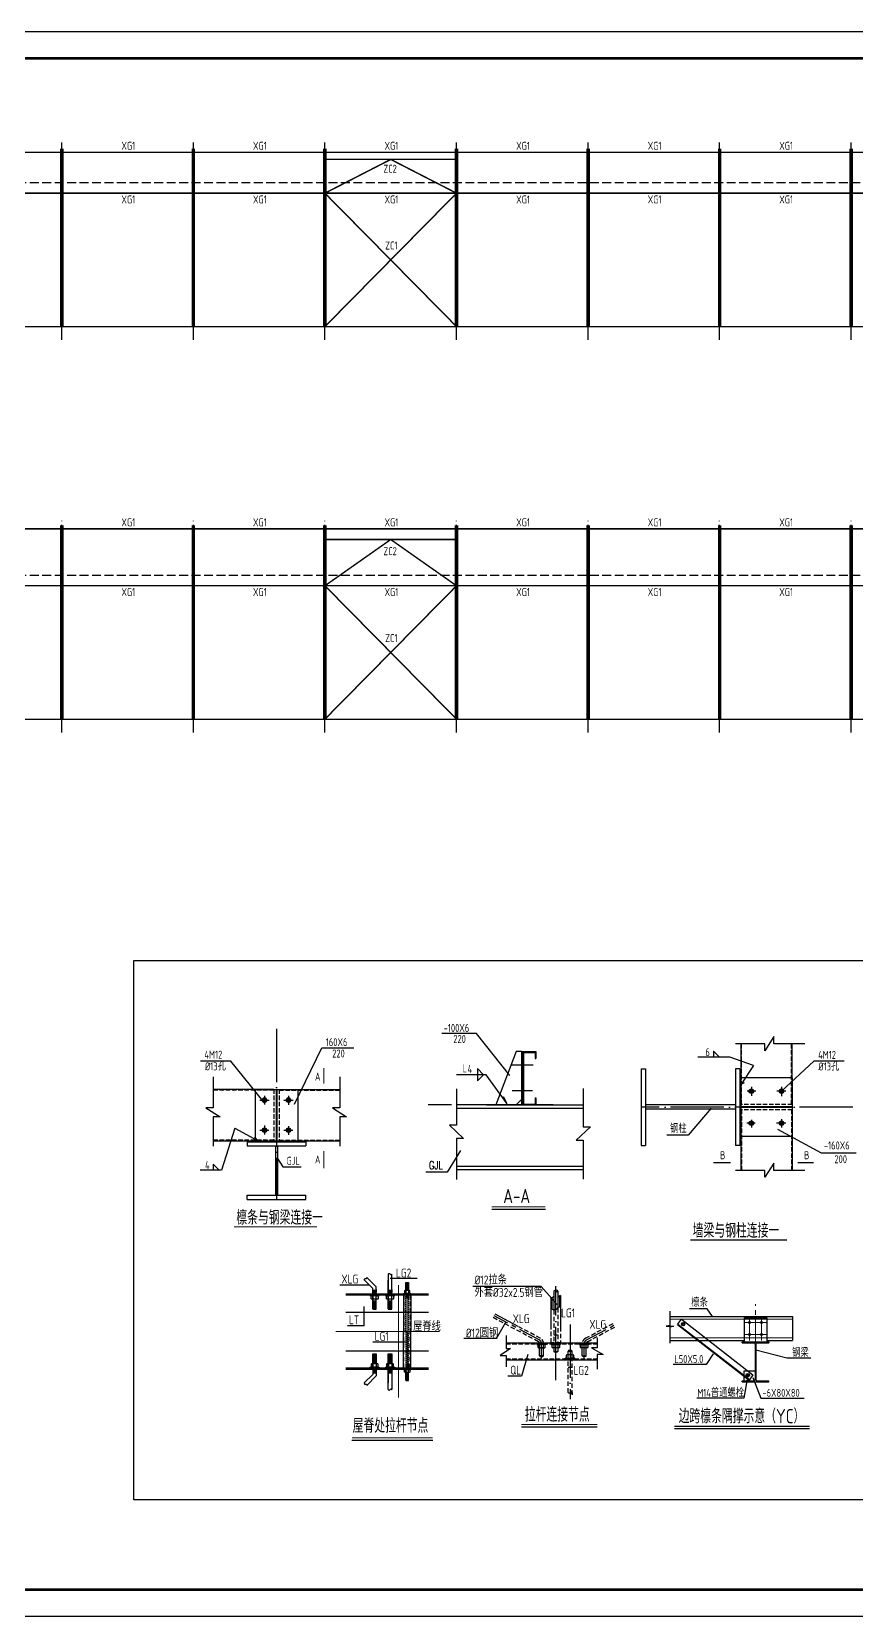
# Model space of a CAD drawing. Extents: x 8844666 to 9156203, y 1662182 to 2655606.
# Drawn here: x 9031596 to 9077975, y 1793607 to 1882707 of the extents above; entities that cross this region are included whole.
import ezdxf

# ---------------------------------------------------------------- set-up
doc = ezdxf.new("R2010")
doc.units = 0
doc.header["$LTSCALE"] = 1000
doc.header["$MEASUREMENT"] = 0
for name, pattern in [('CENTER', [2, 1.25, -0.25, 0.25, -0.25]), ('CENTERX2', [101.6, 63.5, -12.7, 12.7, -12.7]), ('DASH', [0.35, 0.25, -0.1]), ('DASHED2', [0.375, 0.25, -0.125]), ('DOTE', [2.42, 2, -0.2, 0.02, -0.2]), ('HIDDEN', [0.375, 0.25, -0.125])]:
    doc.linetypes.add(name, pattern=pattern)
doc.layers.get('0').update_dxf_attribs({"linetype": 'CONTINUOUS'})
doc.layers.get('Defpoints').update_dxf_attribs({"linetype": 'CONTINUOUS'})
for name, color, linetype in [('DASH', 3, 'DASH'), ('DCL', 6, 'CONTINUOUS'), ('DIM1', 3, 'CONTINUOUS'), ('DOTE', 8, 'DOTE'), ('PUB_DIM', 3, 'CONTINUOUS'), ('PUB_TEXT', 7, 'CONTINUOUS'), ('PUB_TITLE', 4, 'CONTINUOUS'), ('ZC', 6, 'CONTINUOUS'), ('一般文字', 6, 'CONTINUOUS'), ('尺寸', 3, 'CONTINUOUS'), ('柱', 2, 'CONTINUOUS'), ('系杆', 7, 'CONTINUOUS')]:
    doc.layers.add(name, color=color, linetype=linetype)
doc.layers.add('轴线', color=1, linetype='CENTERX2', lineweight=13)
doc.styles.add('_HZDX', font='atssdeng.shx', dxfattribs={"width": 0.8, "bigfont": 'atssdchn.shx'})
doc.styles.add('_HZTXT', font='atssdeng.shx', dxfattribs={"width": 0.8, "bigfont": 'atssdchn.shx'})
doc.styles.add('TSSD_DIMENSION', font='atssdeng.shx', dxfattribs={"width": 0.7, "bigfont": 'atssdchn.shx'})
doc.styles.add('TSSD_REIN', font='atssdeng.shx', dxfattribs={"width": 0.7, "bigfont": 'atssdchn.shx'})
doc.styles.add('wutxt', font='txt.shx', dxfattribs={"width": 0.8, "bigfont": 'hztxt.shx'})

msp = doc.modelspace()

# ---------------------------------------------------------------- linework, layer by layer
for p, q in [((9058493, 1824006.3), (9056617.3, 1826376)), ((9072824.2, 1825793.6), (9071183.4, 1825793.6)), ((9071472.2, 1825793.6), (9071472.2, 1822388)), ((9073333, 1826204), (9072824.2, 1825409.6)), ((9072824.2, 1825409.6), (9072824.2, 1825793.6)), ((9073333, 1825793.6), (9073333, 1826204)), ((9075077.5, 1825793.6), (9073333, 1825793.6)), ((9074367.9, 1822388), (9074367.9, 1825793.6)), ((9058843.7, 1825361.9), (9057703.7, 1822361.9)), ((9059143.7, 1825361.9), (9058843.7, 1825361.9)), ((9059143.7, 1825361.9), (9059143.7, 1822361.9)), ((9059143.7, 1825361.9), (9059203.7, 1825361.9)), ((9059203.7, 1825361.9), (9059203.7, 1822361.9)), ((9059203.7, 1825361.9), (9059953.7, 1825361.9)), ((9059248.7, 1825316.9), (9059248.7, 1822406.9)), ((9059248.7, 1825316.9), (9059908.7, 1825316.9)), ((9059908.7, 1825316.9), (9059908.7, 1824971.9)), ((9059908.7, 1824971.9), (9059953.7, 1824971.9)), ((9059953.7, 1825361.9), (9059953.7, 1824971.9)), ((9041807.1, 1823943.6), (9041807.1, 1822199.1)), ((9048918.3, 1823943.6), (9048918.3, 1822199.1)), ((9065877.5, 1824388), (9065877.5, 1820088)), ((9065877.5, 1824388), (9066117.5, 1824388)), ((9066117.5, 1824388), (9066117.5, 1820088)), ((9071187.9, 1824388), (9071187.9, 1820088)), ((9071427.9, 1824388), (9071187.9, 1824388)), ((9071427.9, 1824388), (9071427.9, 1820088)), ((9074367.9, 1823888), (9071427.9, 1823888)), ((9071472.2, 1824388), (9071472.2, 1820088)), ((9074367.9, 1823888), (9074367.9, 1820588)), ((9045212.7, 1823234), (9041807.1, 1823234)), ((9044165.7, 1823234), (9046562.7, 1823234)), ((9044165.7, 1823234), (9044165.7, 1820338.3)), ((9045340.2, 1823234), (9045340.2, 1820338.3)), ((9045385.2, 1823234), (9045385.2, 1820338.3)), ((9045512.7, 1823234), (9048918.3, 1823234)), ((9046562.7, 1823234), (9046562.7, 1820338.3)), ((9055498.1, 1823266.9), (9055498.1, 1821228.4)), ((9062609.3, 1823290.1), (9062609.3, 1821129.7)), ((9071502.8, 1823531.4), (9071683.6, 1823627.2)), ((9072331, 1823138), (9071829.4, 1823138)), ((9072072.2, 1823381.6), (9072072.2, 1822879.7)), ((9074013.3, 1823138), (9073511.8, 1823138)), ((9073767.9, 1823381.6), (9073767.9, 1822861.7)), ((9041396.7, 1822199.1), (9042191.1, 1821690.3)), ((9041807.1, 1822199.1), (9041396.7, 1822199.1)), ((9044427.8, 1822634), (9044947.6, 1822634)), ((9044687.7, 1822879.4), (9044687.7, 1822377.9)), ((9045777.8, 1822634), (9046297.6, 1822634)), ((9046037.7, 1822879.4), (9046037.7, 1822359.9)), ((9048918.3, 1822199.1), (9048507.9, 1822199.1)), ((9048507.9, 1822199.1), (9049302.3, 1821690.3)), ((9060928.7, 1822361.9), (9055498.1, 1822361.9)), ((9055498.1, 1822181.9), (9062609.3, 1822181.9)), ((9057178.7, 1822361.9), (9062609.3, 1822361.9)), ((9058339.5, 1822421.9), (9058129.7, 1822815.2)), ((9059143.7, 1822661.9), (9058843.7, 1822361.9)), ((9059953.7, 1822361.9), (9059203.7, 1822361.9)), ((9059248.7, 1822406.9), (9059908.7, 1822406.9)), ((9059908.7, 1822751.9), (9059953.7, 1822751.9)), ((9059908.7, 1822751.9), (9059908.7, 1822406.9)), ((9059908.7, 1822751.9), (9059908.7, 1822406.9)), ((9059953.7, 1822751.9), (9059953.7, 1822361.9)), ((9071187.9, 1822358), (9066117.5, 1822358)), ((9071187.9, 1822118), (9066117.5, 1822118)), ((9074367.9, 1822260.5), (9071472.2, 1822260.5)), ((9074367.9, 1822215.5), (9071472.2, 1822215.5)), ((9042191.1, 1821690.3), (9041807.1, 1821690.3)), ((9041807.1, 1821690.3), (9041807.1, 1820049.5)), ((9049302.3, 1821690.3), (9048918.3, 1821690.3)), ((9048918.3, 1821690.3), (9048918.3, 1820049.5)), ((9055498.1, 1821228.4), (9055087.7, 1821228.4)), ((9055087.7, 1821228.4), (9055882.1, 1820466.7)), ((9071472.2, 1822088), (9071472.2, 1818682.4)), ((9072295.1, 1821338), (9071811.5, 1821338)), ((9072072.2, 1821530.7), (9072072.2, 1821100.6)), ((9074013.3, 1821338), (9073493.8, 1821338)), ((9073767.9, 1821566.6), (9073767.9, 1821082.7)), ((9074367.9, 1822088), (9074367.9, 1818682.4)), ((9041807.1, 1820338.3), (9045212.7, 1820338.3)), ((9043028.8, 1821061.6), (9044294.2, 1820368.9)), ((9044294.2, 1820368.9), (9044155.8, 1820570.8)), ((9044165.7, 1820338.3), (9046562.7, 1820338.3)), ((9044427.8, 1820938.3), (9044929.7, 1820938.3)), ((9044687.7, 1821197.1), (9044687.7, 1820695.5)), ((9045512.7, 1820338.3), (9048918.3, 1820338.3)), ((9045777.8, 1820938.3), (9046279.7, 1820938.3)), ((9046037.7, 1821161.2), (9046037.7, 1820677.6)), ((9055498.1, 1820466.7), (9055498.1, 1818159.9)), ((9055882.1, 1820466.7), (9055498.1, 1820466.7)), ((9063019.7, 1821129.7), (9062225.3, 1820376.8)), ((9062225.3, 1820376.8), (9062609.3, 1820376.8)), ((9062609.3, 1821129.7), (9063019.7, 1821129.7)), ((9062609.3, 1820376.8), (9062609.3, 1818183.1)), ((9068519.5, 1820659.8), (9067325.5, 1820659.8)), ((9074367.9, 1820588), (9071427.9, 1820588)), ((9043712.7, 1820294), (9047012.7, 1820294)), ((9043712.7, 1820294), (9043712.7, 1820054)), ((9043712.7, 1820054), (9047012.7, 1820054)), ((9045302.7, 1820054), (9045302.7, 1817283.6)), ((9045422.7, 1820054), (9045422.7, 1817283.6)), ((9047012.7, 1820294), (9047012.7, 1820054)), ((9055710.8, 1819802.3), (9054966.7, 1818572.2)), ((9065877.5, 1820088), (9066117.5, 1820088)), ((9071427.9, 1820088), (9071187.9, 1820088)), ((9045413.8, 1819339.4), (9045713.9, 1818880.9)), ((9054966.7, 1818572.2), (9053772.8, 1818572.2)), ((9055498.1, 1818912.8), (9062609.3, 1818912.8)), ((9055498.1, 1818732.8), (9062609.3, 1818732.8)), ((9072824.2, 1818682.4), (9071183.4, 1818682.4)), ((9073333, 1819092.8), (9072824.2, 1818298.4)), ((9072824.2, 1818298.4), (9072824.2, 1818682.4)), ((9073333, 1818682.4), (9073333, 1819092.8)), ((9075077.5, 1818682.4), (9073333, 1818682.4)), ((9043712.7, 1817283.6), (9047012.7, 1817283.6)), ((9043712.7, 1817043.6), (9043712.7, 1817283.6)), ((9043712.7, 1817043.6), (9047012.7, 1817043.6)), ((9047012.7, 1817043.6), (9047012.7, 1817283.6)), ((9050778.9, 1812040.2), (9050301.4, 1812517.7)), ((9050979.8, 1812123.5), (9050443.5, 1812659.8)), ((9051648.8, 1812846.2), (9051648.8, 1811806.6)), ((9051648.8, 1811742.3), (9051648.8, 1812505.7)), ((9051849.8, 1811742.3), (9051849.8, 1812846.2)), ((9052633.2, 1812374), (9052794, 1812374)), ((9052633.2, 1811763.2), (9052633.2, 1812374)), ((9052633.2, 1812354.7), (9052633.2, 1811763.2)), ((9052794, 1812374), (9052794, 1811763.2)), ((9049263, 1811742.3), (9053906.3, 1811742.3)), ((9049263, 1811678), (9053906.3, 1811678)), ((9050620.8, 1811637.8), (9050620.8, 1811678)), ((9050620.8, 1811637.8), (9051146, 1811637.8)), ((9050722.7, 1811637.8), (9051044.1, 1811637.8)), ((9051028.1, 1811637.5), (9050738.8, 1811637.5)), ((9051028.1, 1811438.3), (9050738.8, 1811438.3)), ((9050778.9, 1811742.3), (9050778.9, 1812040.2)), ((9050778.9, 1810898.5), (9050778.9, 1811637.8)), ((9050778.9, 1811637.8), (9050778.9, 1810874.4)), ((9050787, 1811453.9), (9050787, 1811622.2)), ((9050979.8, 1811742.3), (9050979.8, 1812123.5)), ((9050979.8, 1811990.5), (9050979.8, 1811822.1)), ((9050979.8, 1810874.4), (9050979.8, 1811637.8)), ((9050979.8, 1811453.9), (9050979.8, 1811622.2)), ((9051146, 1811637.8), (9051146, 1811678)), ((9051490.7, 1811637.8), (9051490.7, 1811678)), ((9051490.7, 1811637.8), (9052016, 1811637.8)), ((9051592.6, 1811637.8), (9051914.1, 1811637.8)), ((9051898, 1811637.5), (9051608.7, 1811637.5)), ((9051898, 1811438.3), (9051608.7, 1811438.3)), ((9051648.8, 1810898.5), (9051648.8, 1811637.8)), ((9051648.8, 1811637.8), (9051648.8, 1810874.4)), ((9051656.9, 1811453.9), (9051656.9, 1811622.2)), ((9051849.8, 1811990.5), (9051849.8, 1811822.1)), ((9051849.8, 1810874.4), (9051849.8, 1811637.8)), ((9051849.8, 1811453.9), (9051849.8, 1811622.2)), ((9052016, 1811637.8), (9052016, 1811678)), ((9052506.8, 1811763.2), (9052926.9, 1811763.2)), ((9052506.8, 1811763.2), (9052506.8, 1811731.1)), ((9052509.3, 1811678), (9052509.3, 1809623.4)), ((9052588.3, 1811763.2), (9052845.4, 1811763.2)), ((9052832.6, 1811922.9), (9052601.1, 1811922.9)), ((9052832.6, 1811763.5), (9052601.1, 1811763.5)), ((9052639.7, 1811910.4), (9052639.7, 1811775.7)), ((9052794, 1811910.4), (9052794, 1811775.7)), ((9052794, 1811481.1), (9052794, 1811615.8)), ((9052917.8, 1811678), (9052917.8, 1809623.4)), ((9052926.9, 1811763.2), (9052926.9, 1811731.1)), ((9053814.8, 1811742.3), (9053906.3, 1811742.3)), ((9049263, 1810713.7), (9053906.3, 1810713.7)), ((9050778.9, 1810874.4), (9050979.8, 1810874.4)), ((9051648.8, 1810874.4), (9051849.8, 1810874.4)), ((9067494.4, 1810756.1), (9067494.4, 1809966.6)), ((9052509.3, 1807568.8), (9052509.3, 1809623.4)), ((9052917.8, 1807568.8), (9052917.8, 1809623.4)), ((9067494.4, 1809966.6), (9067276.4, 1809925.8)), ((9067276.4, 1809925.8), (9067685.2, 1809925.8)), ((9067494.4, 1810460.4), (9074384.3, 1810460.4)), ((9067685.2, 1809925.8), (9067494.4, 1809871.4)), ((9067494.4, 1809871.4), (9067494.4, 1808959.4)), ((9067927.4, 1810015.2), (9068146.7, 1810319.5)), ((9067927.4, 1810015.2), (9071941, 1806889)), ((9067945, 1810039.6), (9071958.6, 1806913.4)), ((9068146.7, 1810319.5), (9072160.2, 1807193.3)), ((9071665.7, 1810385.4), (9072940.7, 1810385.4)), ((9071665.7, 1810385.4), (9071665.7, 1809035.4)), ((9072940.7, 1810385.4), (9072940.7, 1809035.4)), ((9067494.4, 1809110.4), (9071665.7, 1809110.4)), ((9071553.2, 1809035.4), (9073053.3, 1809035.4)), ((9071553.2, 1808975.4), (9071553.2, 1809035.4)), ((9071553.2, 1808975.4), (9072220.7, 1808975.4)), ((9072280.7, 1808915.4), (9072280.7, 1806905.3)), ((9072325.7, 1808915.4), (9072325.7, 1806905.3)), ((9072385.7, 1808975.4), (9073053.3, 1808975.4)), ((9072940.7, 1809110.4), (9074384.3, 1809110.4)), ((9073053.3, 1809035.4), (9073053.3, 1808975.4)), ((9049263, 1808533.1), (9053906.3, 1808533.1)), ((9050778.9, 1807608.9), (9050778.9, 1808372.3)), ((9050778.9, 1808372.3), (9050979.8, 1808372.3)), ((9050778.9, 1808348.2), (9050778.9, 1807608.9)), ((9050979.8, 1808372.3), (9050979.8, 1807608.9)), ((9051648.8, 1807608.9), (9051648.8, 1808372.3)), ((9051648.8, 1808372.3), (9051849.8, 1808372.3)), ((9051648.8, 1808348.2), (9051648.8, 1807608.9)), ((9051849.8, 1808372.3), (9051849.8, 1807608.9)), ((9049263, 1807568.8), (9053906.3, 1807568.8)), ((9049263, 1807504.5), (9053906.3, 1807504.5)), ((9050778.9, 1807206.5), (9050301.4, 1806729)), ((9050979.8, 1807123.2), (9050443.5, 1806586.9)), ((9050620.8, 1807608.9), (9051146, 1807608.9)), ((9050620.8, 1807608.9), (9050620.8, 1807568.8)), ((9050722.7, 1807608.9), (9051044.1, 1807608.9)), ((9051028.1, 1807808.5), (9050738.8, 1807808.5)), ((9051028.1, 1807609.3), (9050738.8, 1807609.3)), ((9050778.9, 1807504.5), (9050778.9, 1807206.5)), ((9050787, 1807792.9), (9050787, 1807624.5)), ((9050979.8, 1807792.9), (9050979.8, 1807624.5)), ((9050979.8, 1807504.5), (9050979.8, 1807123.2)), ((9050979.8, 1807256.2), (9050979.8, 1807424.6)), ((9051146, 1807608.9), (9051146, 1807568.8)), ((9051490.7, 1807608.9), (9051490.7, 1807568.8)), ((9051490.7, 1807608.9), (9052016, 1807608.9)), ((9051592.6, 1807608.9), (9051914.1, 1807608.9)), ((9051898, 1807808.5), (9051608.7, 1807808.5)), ((9051898, 1807609.3), (9051608.7, 1807609.3)), ((9051648.8, 1807504.5), (9051648.8, 1806741.1)), ((9051648.8, 1806356.8), (9051648.8, 1807440.2)), ((9051656.9, 1807792.9), (9051656.9, 1807624.5)), ((9051849.8, 1807792.9), (9051849.8, 1807624.5)), ((9051849.8, 1807504.5), (9051849.8, 1806356.8)), ((9051849.8, 1807256.2), (9051849.8, 1807424.6)), ((9052016, 1807608.9), (9052016, 1807568.8)), ((9052506.8, 1807483.5), (9052506.8, 1807515.6)), ((9052506.8, 1807483.5), (9052926.9, 1807483.5)), ((9052588.3, 1807483.5), (9052845.4, 1807483.5)), ((9052832.6, 1807483.2), (9052601.1, 1807483.2)), ((9052832.6, 1807323.9), (9052601.1, 1807323.9)), ((9052633.2, 1807483.5), (9052633.2, 1806872.8)), ((9052633.2, 1806892.1), (9052633.2, 1807483.5)), ((9052639.7, 1807336.3), (9052639.7, 1807471)), ((9052794, 1807765.7), (9052794, 1807631)), ((9052794, 1806872.8), (9052794, 1807483.5)), ((9052794, 1807336.3), (9052794, 1807471)), ((9052926.9, 1807483.5), (9052926.9, 1807515.6)), ((9053814.8, 1807504.5), (9053906.3, 1807504.5)), ((9072280.7, 1807388.6), (9071644.2, 1807388.6)), ((9071644.2, 1807388.6), (9071644.2, 1806845.3)), ((9072160.2, 1807193.3), (9071941, 1806889)), ((9052633.2, 1806872.8), (9052794, 1806872.8)), ((9071553.2, 1806845.3), (9072220.7, 1806845.3)), ((9071553.2, 1806785.3), (9071553.2, 1806845.3)), ((9071553.2, 1806785.3), (9073053.3, 1806785.3)), ((9072385.7, 1806845.3), (9073053.3, 1806845.3)), ((9073053.3, 1806785.3), (9073053.3, 1806845.3))]:
    msp.add_line(p, q)
at = {"color": 1}
for p, q in [((9052633.2, 1812319.1), (9052794, 1812319.1)), ((9050778.9, 1811948), (9050979.8, 1811948)), ((9050778.9, 1811879.4), (9050979.8, 1811879.4)), ((9050778.9, 1811810.8), (9050979.8, 1811810.8)), ((9051648.8, 1811948), (9051849.8, 1811948)), ((9051648.8, 1811879.4), (9051849.8, 1811879.4)), ((9051648.8, 1811810.8), (9051849.8, 1811810.8)), ((9052633.2, 1812264.3), (9052794, 1812264.3)), ((9052633.2, 1812209.4), (9052794, 1812209.4)), ((9052633.2, 1812154.5), (9052794, 1812154.5)), ((9052633.2, 1812099.7), (9052794, 1812099.7)), ((9052633.2, 1812044.8), (9052794, 1812044.8)), ((9052633.2, 1811990), (9052794, 1811990)), ((9052794, 1811623.1), (9052633.2, 1811623.1)), ((9052794, 1811568.3), (9052633.2, 1811568.3)), ((9052794, 1811513.4), (9052633.2, 1811513.4)), ((9050778.9, 1811354.4), (9050979.8, 1811354.4)), ((9050778.9, 1811285.8), (9050979.8, 1811285.8)), ((9050778.9, 1811217.3), (9050979.8, 1811217.3)), ((9050778.9, 1811148.7), (9050979.8, 1811148.7)), ((9050778.9, 1811080.1), (9050979.8, 1811080.1)), ((9050778.9, 1811011.5), (9050979.8, 1811011.5)), ((9050778.9, 1810943), (9050979.8, 1810943)), ((9051648.8, 1811354.4), (9051849.8, 1811354.4)), ((9051648.8, 1811285.8), (9051849.8, 1811285.8)), ((9051648.8, 1811217.3), (9051849.8, 1811217.3)), ((9051648.8, 1811148.7), (9051849.8, 1811148.7)), ((9051648.8, 1811080.1), (9051849.8, 1811080.1)), ((9051648.8, 1811011.5), (9051849.8, 1811011.5)), ((9051648.8, 1810943), (9051849.8, 1810943)), ((9050778.9, 1808303.8), (9050979.8, 1808303.8)), ((9050778.9, 1808235.2), (9050979.8, 1808235.2)), ((9050778.9, 1808166.6), (9050979.8, 1808166.6)), ((9050778.9, 1808098.1), (9050979.8, 1808098.1)), ((9050778.9, 1808029.5), (9050979.8, 1808029.5)), ((9050778.9, 1807960.9), (9050979.8, 1807960.9)), ((9050778.9, 1807892.3), (9050979.8, 1807892.3)), ((9051648.8, 1808303.8), (9051849.8, 1808303.8)), ((9051648.8, 1808235.2), (9051849.8, 1808235.2)), ((9051648.8, 1808166.6), (9051849.8, 1808166.6)), ((9051648.8, 1808098.1), (9051849.8, 1808098.1)), ((9051648.8, 1808029.5), (9051849.8, 1808029.5)), ((9051648.8, 1807960.9), (9051849.8, 1807960.9)), ((9051648.8, 1807892.3), (9051849.8, 1807892.3)), ((9050778.9, 1807435.9), (9050979.8, 1807435.9)), ((9050778.9, 1807367.3), (9050979.8, 1807367.3)), ((9050778.9, 1807298.8), (9050979.8, 1807298.8)), ((9051648.8, 1807435.9), (9051849.8, 1807435.9)), ((9051648.8, 1807367.3), (9051849.8, 1807367.3)), ((9051648.8, 1807298.8), (9051849.8, 1807298.8)), ((9052794, 1807733.3), (9052633.2, 1807733.3)), ((9052794, 1807678.5), (9052633.2, 1807678.5)), ((9052794, 1807623.6), (9052633.2, 1807623.6)), ((9052633.2, 1807256.8), (9052794, 1807256.8)), ((9052633.2, 1807201.9), (9052794, 1807201.9)), ((9052633.2, 1807147.1), (9052794, 1807147.1)), ((9052633.2, 1807092.2), (9052794, 1807092.2)), ((9052633.2, 1807037.3), (9052794, 1807037.3)), ((9052633.2, 1806982.5), (9052794, 1806982.5)), ((9052633.2, 1806927.6), (9052794, 1806927.6))]:
    msp.add_line(p, q, dxfattribs=at)
at = {"linetype": 'DASHED2'}
for p, q in [((9052535.7, 1811678), (9052535.7, 1809623.4)), ((9052891.5, 1811678), (9052891.5, 1809623.4)), ((9052535.7, 1807568.8), (9052535.7, 1809623.4)), ((9052891.5, 1807568.8), (9052891.5, 1809623.4))]:
    msp.add_line(p, q, dxfattribs=at)
at = {"linetype": 'DASHED2', "ltscale": 0.3}
for p, q in [((9052633.2, 1809623.4), (9052633.2, 1811678)), ((9052794, 1811679.7), (9052794, 1809623.4)), ((9052633.2, 1809623.4), (9052633.2, 1807568.8)), ((9052794, 1807567.1), (9052794, 1809623.4))]:
    msp.add_line(p, q, dxfattribs=at)
at = {"color": 0, "linetype": 'ByBlock'}
for p, q in [((9053422.3, 1811742.3), (9053899.4, 1811742.3)), ((9053422.3, 1807504.5), (9053899.4, 1807504.5))]:
    msp.add_line(p, q, dxfattribs=at)
at = {"ltscale": 100}
msp.add_line((9074384.3, 1810460.4), (9074384.3, 1809110.4), dxfattribs=at)
for points in [[(8921691.4, 1866125.1), (9130174.1, 1866125.1)], [(8921691.4, 1844052.2), (9130174.1, 1844052.2)], [(9051076.3, 1811622.2), (9051076.3, 1811453.9), (9051063.6, 1811446.3), (9051049.9, 1811441.2), (9051035.4, 1811438.6), (9051020.7, 1811438.6), (9051006.3, 1811441.2), (9050992.5, 1811446.3), (9050979.8, 1811453.9), (9050948.3, 1811445.2), (9050916.1, 1811440), (9050883.4, 1811438.3), (9050850.8, 1811440), (9050818.5, 1811445.2), (9050787, 1811453.9), (9050774.4, 1811446.3), (9050760.6, 1811441.2), (9050746.1, 1811438.6), (9050731.4, 1811438.6), (9050717, 1811441.2), (9050703.2, 1811446.3), (9050690.6, 1811453.9), (9050690.6, 1811622.2), (9050703.2, 1811629.7), (9050717, 1811634.9), (9050731.4, 1811637.5), (9050746.1, 1811637.5), (9050760.6, 1811634.9), (9050774.4, 1811629.7), (9050787, 1811622.2), (9050818.5, 1811630.8), (9050850.8, 1811636.1), (9050883.4, 1811637.8), (9050916.1, 1811636.1), (9050948.3, 1811630.8), (9050979.8, 1811622.2), (9050992.5, 1811629.7), (9051006.3, 1811634.9), (9051020.7, 1811637.5), (9051035.4, 1811637.5), (9051049.9, 1811634.9), (9051063.6, 1811629.7), (9051076.3, 1811622.2)], [(9051946.2, 1811622.2), (9051946.2, 1811453.9), (9051933.6, 1811446.3), (9051919.8, 1811441.2), (9051905.3, 1811438.6), (9051890.6, 1811438.6), (9051876.2, 1811441.2), (9051862.4, 1811446.3), (9051849.8, 1811453.9), (9051818.3, 1811445.2), (9051786, 1811440), (9051753.3, 1811438.3), (9051720.7, 1811440), (9051688.4, 1811445.2), (9051656.9, 1811453.9), (9051644.3, 1811446.3), (9051630.5, 1811441.2), (9051616.1, 1811438.6), (9051601.4, 1811438.6), (9051586.9, 1811441.2), (9051573.1, 1811446.3), (9051560.5, 1811453.9), (9051560.5, 1811622.2), (9051573.1, 1811629.7), (9051586.9, 1811634.9), (9051601.4, 1811637.5), (9051616.1, 1811637.5), (9051630.5, 1811634.9), (9051644.3, 1811629.7), (9051656.9, 1811622.2), (9051688.4, 1811630.8), (9051720.7, 1811636.1), (9051753.3, 1811637.8), (9051786, 1811636.1), (9051818.3, 1811630.8), (9051849.8, 1811622.2), (9051862.4, 1811629.7), (9051876.2, 1811634.9), (9051890.6, 1811637.5), (9051905.3, 1811637.5), (9051919.8, 1811634.9), (9051933.6, 1811629.7), (9051946.2, 1811622.2)], [(9052871.1, 1811775.7), (9052871.1, 1811910.4), (9052861, 1811916.4), (9052850, 1811920.5), (9052838.4, 1811922.6), (9052826.7, 1811922.6), (9052815.1, 1811920.5), (9052804.1, 1811916.4), (9052794, 1811910.4), (9052768.8, 1811917.3), (9052743, 1811921.5), (9052716.8, 1811922.9), (9052690.7, 1811921.5), (9052664.9, 1811917.3), (9052639.7, 1811910.4), (9052629.6, 1811916.4), (9052618.6, 1811920.5), (9052607, 1811922.6), (9052595.2, 1811922.6), (9052583.7, 1811920.5), (9052572.7, 1811916.4), (9052562.6, 1811910.4), (9052562.6, 1811775.7), (9052572.7, 1811769.7), (9052583.7, 1811765.6), (9052595.2, 1811763.5), (9052607, 1811763.5), (9052618.6, 1811765.6), (9052629.6, 1811769.7), (9052639.7, 1811775.7), (9052664.9, 1811768.8), (9052690.7, 1811764.6), (9052716.8, 1811763.2), (9052743, 1811764.6), (9052768.8, 1811768.8), (9052794, 1811775.7), (9052804.1, 1811769.7), (9052815.1, 1811765.6), (9052826.7, 1811763.5), (9052838.4, 1811763.5), (9052850, 1811765.6), (9052861, 1811769.7), (9052871.1, 1811775.7)], [(9051076.3, 1807624.5), (9051076.3, 1807792.9), (9051063.6, 1807800.4), (9051049.9, 1807805.5), (9051035.4, 1807808.1), (9051020.7, 1807808.1), (9051006.3, 1807805.5), (9050992.5, 1807800.4), (9050979.8, 1807792.9), (9050948.3, 1807801.5), (9050916.1, 1807806.7), (9050883.4, 1807808.5), (9050850.8, 1807806.7), (9050818.5, 1807801.5), (9050787, 1807792.9), (9050774.4, 1807800.4), (9050760.6, 1807805.5), (9050746.1, 1807808.1), (9050731.4, 1807808.1), (9050717, 1807805.5), (9050703.2, 1807800.4), (9050690.6, 1807792.9), (9050690.6, 1807624.5), (9050703.2, 1807617), (9050717, 1807611.9), (9050731.4, 1807609.3), (9050746.1, 1807609.3), (9050760.6, 1807611.9), (9050774.4, 1807617), (9050787, 1807624.5), (9050818.5, 1807615.9), (9050850.8, 1807610.7), (9050883.4, 1807608.9), (9050916.1, 1807610.7), (9050948.3, 1807615.9), (9050979.8, 1807624.5), (9050992.5, 1807617), (9051006.3, 1807611.9), (9051020.7, 1807609.3), (9051035.4, 1807609.3), (9051049.9, 1807611.9), (9051063.6, 1807617), (9051076.3, 1807624.5)], [(9051946.2, 1807624.5), (9051946.2, 1807792.9), (9051933.6, 1807800.4), (9051919.8, 1807805.5), (9051905.3, 1807808.1), (9051890.6, 1807808.1), (9051876.2, 1807805.5), (9051862.4, 1807800.4), (9051849.8, 1807792.9), (9051818.3, 1807801.5), (9051786, 1807806.7), (9051753.3, 1807808.5), (9051720.7, 1807806.7), (9051688.4, 1807801.5), (9051656.9, 1807792.9), (9051644.3, 1807800.4), (9051630.5, 1807805.5), (9051616.1, 1807808.1), (9051601.4, 1807808.1), (9051586.9, 1807805.5), (9051573.1, 1807800.4), (9051560.5, 1807792.9), (9051560.5, 1807624.5), (9051573.1, 1807617), (9051586.9, 1807611.9), (9051601.4, 1807609.3), (9051616.1, 1807609.3), (9051630.5, 1807611.9), (9051644.3, 1807617), (9051656.9, 1807624.5), (9051688.4, 1807615.9), (9051720.7, 1807610.7), (9051753.3, 1807608.9), (9051786, 1807610.7), (9051818.3, 1807615.9), (9051849.8, 1807624.5), (9051862.4, 1807617), (9051876.2, 1807611.9), (9051890.6, 1807609.3), (9051905.3, 1807609.3), (9051919.8, 1807611.9), (9051933.6, 1807617), (9051946.2, 1807624.5)], [(9052871.1, 1807471), (9052871.1, 1807336.3), (9052861, 1807330.3), (9052850, 1807326.2), (9052838.4, 1807324.1), (9052826.7, 1807324.1), (9052815.1, 1807326.2), (9052804.1, 1807330.3), (9052794, 1807336.3), (9052768.8, 1807329.4), (9052743, 1807325.3), (9052716.8, 1807323.9), (9052690.7, 1807325.3), (9052664.9, 1807329.4), (9052639.7, 1807336.3), (9052629.6, 1807330.3), (9052618.6, 1807326.2), (9052607, 1807324.1), (9052595.2, 1807324.1), (9052583.7, 1807326.2), (9052572.7, 1807330.3), (9052562.6, 1807336.3), (9052562.6, 1807471), (9052572.7, 1807477), (9052583.7, 1807481.1), (9052595.2, 1807483.2), (9052607, 1807483.2), (9052618.6, 1807481.1), (9052629.6, 1807477), (9052639.7, 1807471), (9052664.9, 1807477.9), (9052690.7, 1807482.1), (9052716.8, 1807483.5), (9052743, 1807482.1), (9052768.8, 1807477.9), (9052794, 1807471), (9052804.1, 1807477), (9052815.1, 1807481.1), (9052826.7, 1807483.2), (9052838.4, 1807483.2), (9052850, 1807481.1), (9052861, 1807477), (9052871.1, 1807471)]]:
    msp.add_lwpolyline(points)
at = {"const_width": 127.5}
for points in [[(9072072.2, 1823201.7, 1), (9072072.2, 1823074.2, 1)], [(9073767.9, 1823201.7, 1), (9073767.9, 1823074.2, 1)], [(9044623.9, 1822634, 1), (9044751.4, 1822634, 1)], [(9045973.9, 1822634, 1), (9046101.4, 1822634, 1)], [(9072072.2, 1821401.7, 1), (9072072.2, 1821274.2, 1)], [(9073767.9, 1821401.7, 1), (9073767.9, 1821274.2, 1)], [(9044623.9, 1820938.3, 1), (9044751.4, 1820938.3, 1)], [(9045973.9, 1820938.3, 1), (9046101.4, 1820938.3, 1)]]:
    msp.add_lwpolyline(points, format="xyb", close=True, dxfattribs=at)
for centre, radius in [((9072072.2, 1823138), 127.5), ((9073767.9, 1823138), 127.5), ((9044687.7, 1822634), 127.5), ((9046037.7, 1822634), 127.5), ((9072072.2, 1821338), 127.5), ((9073767.9, 1821338), 127.5), ((9044687.7, 1820938.3), 127.5), ((9046037.7, 1820938.3), 127.5), ((9068231.7, 1810034.3), 97.4), ((9068231.7, 1810034.3), 52.5), ((9071965.7, 1810122.9), 52.5), ((9072640.7, 1810122.9), 52.5), ((9071965.7, 1809447.9), 52.5), ((9072640.7, 1809447.9), 52.5), ((9071876.3, 1807170.8), 97.4), ((9071876.3, 1807170.8), 52.5)]:
    msp.add_circle(centre, radius)
for centre, start, end in [((9072220.7, 1808915.4), 0, 90), ((9072385.7, 1808915.4), 90, 180), ((9072220.7, 1806905.3), 270, 0), ((9072385.7, 1806905.3), 180, 270)]:
    msp.add_arc(centre, 60, start, end)
for points in [[(9050301.4, 1812517.7), (9050330, 1812598.5), (9050432.5, 1812596.2), (9050443.5, 1812659.8)], [(9051648.8, 1812846.2), (9051726.2, 1812883.1), (9051797, 1812809), (9051849.8, 1812846.2)], [(9050301.4, 1806729), (9050330, 1806648.2), (9050432.5, 1806650.5), (9050443.5, 1806586.9)], [(9051648.8, 1806356.8), (9051726.2, 1806319.9), (9051797, 1806393.9), (9051849.8, 1806356.8)]]:
    msp.add_spline(points, degree=3)
for points in [[(9059143.7, 1824731.9), (9059248.7, 1824731.9), (9059143.7, 1824491.9), (9059248.7, 1824491.9)], [(9059143.7, 1823291), (9059248.7, 1823291), (9059143.7, 1823051), (9059248.7, 1823051)]]:
    msp.add_solid(points)
at = {"layer": 'DASH'}
for p, q in [((9071517.2, 1822388), (9071517.2, 1825793.6)), ((9074322.9, 1822388), (9074322.9, 1825793.6)), ((9045212.7, 1823189), (9041807.1, 1823189)), ((9045212.7, 1823234), (9045212.7, 1820338.3)), ((9045512.7, 1823234), (9045512.7, 1820338.3)), ((9045512.7, 1823189), (9048918.3, 1823189)), ((9074367.9, 1822388), (9071472.2, 1822388)), ((9074367.9, 1822088), (9071472.2, 1822088)), ((9071517.2, 1822088), (9071517.2, 1818682.4)), ((9074322.9, 1822088), (9074322.9, 1818682.4)), ((9045212.7, 1820383.3), (9041807.1, 1820383.3)), ((9045512.7, 1820383.3), (9048918.3, 1820383.3)), ((9058275.8, 1808935.3), (9063403.5, 1808935.3)), ((9058275.8, 1808081.8), (9063403.5, 1808081.8))]:
    msp.add_line(p, q, dxfattribs=at)
at = {"layer": 'DCL', "linetype": 'DASH', "ltscale": 2}
for p, q in [((8922289.5, 1874225.1), (9129489.5, 1874225.1)), ((8922289.5, 1852152.2), (9129489.5, 1852152.2))]:
    msp.add_line(p, q, dxfattribs=at)
at = {"layer": 'Defpoints', "color": 0, "linetype": 'ByBlock'}
msp.add_point((9055392, 1822361.9), dxfattribs=at)
at = {"layer": 'DIM1'}
for p, q in [((9060246.8, 1812156.6), (9056408.2, 1812156.6)), ((9061154, 1811146.2), (9060246.8, 1812156.6)), ((9060834.7, 1811515.7), (9060816.4, 1811523)), ((9060884.3, 1811534), (9060834.7, 1811515.7)), ((9060906.3, 1811552.4), (9060884.3, 1811534)), ((9060930.2, 1811565.2), (9060906.3, 1811552.4)), ((9060961.3, 1811560.8), (9060930.2, 1811565.2)), ((9061189, 1811528.5), (9061185.3, 1811529.1)), ((9061190.9, 1811537.7), (9061189, 1811528.5)), ((9061245.9, 1811546.9), (9061190.9, 1811537.7)), ((9061260.6, 1811601.9), (9061245.9, 1811546.9)), ((9061288.2, 1811631.3), (9061260.6, 1811601.9)), ((9061329.3, 1811642.6), (9061288.2, 1811631.3)), ((9060840.2, 1810906.2), (9060817.3, 1810998.9)), ((9060861.2, 1810885.2), (9060840.2, 1810906.2)), ((9060897.1, 1810861.3), (9060861.2, 1810885.2)), ((9060927.1, 1810843.3), (9060897.1, 1810861.3)), ((9060969, 1810834.3), (9060927.1, 1810843.3)), ((9061034.9, 1810837.3), (9060969, 1810834.3)), ((9061076.8, 1810846.3), (9061034.9, 1810837.3)), ((9061142.6, 1810891.2), (9061076.8, 1810846.3)), ((9061172.6, 1810945.1), (9061142.6, 1810891.2)), ((9061268.4, 1810992.9), (9061172.6, 1810945.1)), ((9061329.3, 1811091.7), (9061268.4, 1810992.9)), ((9057741.5, 1809230.2), (9058269.5, 1810148.7)), ((9057741.5, 1809230.2), (9055900.9, 1809230.2)), ((9058275.8, 1809391.7), (9058275.8, 1808670.9)), ((9061185.3, 1809415.3), (9060961.3, 1809415.3)), ((9063403.5, 1809261.4), (9063403.5, 1808700.8)), ((9058523.1, 1808672.6), (9057946.1, 1808280.1)), ((9057946.1, 1808280.1), (9058275.8, 1808279.6)), ((9058275.8, 1808670.9), (9058523.1, 1808672.6)), ((9058275.8, 1808279.6), (9058275.8, 1807641.2)), ((9059505.5, 1808328.6), (9059148.5, 1807110.3)), ((9063403.5, 1808700.8), (9063074.6, 1808699.7)), ((9063074.6, 1808699.7), (9063731.1, 1808334.4)), ((9063403.5, 1808334.9), (9063403.5, 1807510.9)), ((9063731.1, 1808334.4), (9063403.5, 1808334.9)), ((9059148.5, 1807110.3), (9058384.5, 1807110.3)), ((9061985.4, 1807590), (9061761.4, 1807590))]:
    msp.add_line(p, q, dxfattribs=at)
at = {"layer": 'DIM1', "color": 1}
for p, q in [((9060817.3, 1809879.5), (9060817.3, 1811522.6)), ((9060865.3, 1810882.5), (9060865.3, 1811527)), ((9060961.3, 1811892.9), (9060961.3, 1810828.4)), ((9061185.3, 1811892.9), (9061185.3, 1810940.4)), ((9061281.3, 1811624), (9061281.3, 1811013.9)), ((9061329.3, 1811642.6), (9061329.3, 1809879.5)), ((9058955.4, 1809909.8), (9057660, 1810600.8)), ((9058275.8, 1808988.6), (9063403.5, 1808988.6)), ((9060005.4, 1808935.3), (9060005.4, 1808887.3)), ((9060274.3, 1808935.3), (9060005.4, 1808935.3)), ((9060005.4, 1808887.3), (9060274.3, 1808887.3)), ((9060274.3, 1808887.3), (9060066.3, 1808887.3)), ((9060066.3, 1808887.3), (9060066.3, 1808729.2)), ((9060162.3, 1808256.5), (9060162.3, 1808935.3)), ((9060274.3, 1808887.3), (9060274.3, 1808935.3)), ((9060274.3, 1808887.3), (9060274.3, 1808935.3)), ((9060274.3, 1808935.3), (9060543.1, 1808935.3)), ((9060482.3, 1808887.3), (9060274.3, 1808887.3)), ((9060543.1, 1808887.3), (9060274.3, 1808887.3)), ((9060386.3, 1808256.5), (9060386.3, 1808935.3)), ((9060482.3, 1808729.2), (9060482.3, 1808887.3)), ((9060543.1, 1808935.3), (9060543.1, 1808887.3)), ((9061073.3, 1808935.3), (9060804.5, 1808935.3)), ((9060804.5, 1808935.3), (9060804.5, 1808887.3)), ((9060804.5, 1808887.3), (9061073.3, 1808887.3)), ((9060865.3, 1808887.3), (9061073.3, 1808887.3)), ((9060865.3, 1808729.2), (9060865.3, 1808887.3)), ((9060961.3, 1808988.6), (9060961.3, 1808496.5)), ((9061073.3, 1808935.3), (9061342.2, 1808935.3)), ((9061073.3, 1808887.3), (9061073.3, 1808935.3)), ((9061073.3, 1808887.3), (9061073.3, 1808935.3)), ((9061342.2, 1808887.3), (9061073.3, 1808887.3)), ((9061073.3, 1808887.3), (9061281.3, 1808887.3)), ((9061185.3, 1808988.6), (9061185.3, 1808496.5)), ((9061281.3, 1808887.3), (9061281.3, 1808729.2)), ((9061342.2, 1808935.3), (9061342.2, 1808887.3)), ((9061343.2, 1808935.3), (9061343.2, 1808887.3)), ((9062672.4, 1808935.3), (9062403.6, 1808935.3)), ((9062403.6, 1808935.3), (9062403.6, 1808887.3)), ((9062403.6, 1808887.3), (9062672.4, 1808887.3)), ((9062464.4, 1808887.3), (9062672.4, 1808887.3)), ((9062464.4, 1808729.2), (9062464.4, 1808887.3)), ((9062560.4, 1808256.5), (9062560.4, 1808935.3)), ((9062672.4, 1808887.3), (9062672.4, 1808935.3)), ((9062672.4, 1808887.3), (9062672.4, 1808935.3)), ((9062672.4, 1808935.3), (9062941.3, 1808935.3)), ((9062672.4, 1808887.3), (9062880.4, 1808887.3)), ((9062941.3, 1808887.3), (9062672.4, 1808887.3)), ((9062784.4, 1808256.5), (9062784.4, 1808935.3)), ((9062880.4, 1808887.3), (9062880.4, 1808729.2)), ((9062941.3, 1808935.3), (9062941.3, 1808887.3)), ((9058275.8, 1808028.5), (9063403.5, 1808028.5)), ((9060066.3, 1808729.2), (9060091.7, 1808711.3)), ((9060091.7, 1808711.3), (9060456.9, 1808711.3)), ((9060162.3, 1808256.5), (9060198.8, 1808215.3)), ((9060386.3, 1808256.5), (9060162.3, 1808256.5)), ((9060198.8, 1808215.3), (9060351.1, 1808215.3)), ((9060351.1, 1808215.3), (9060386.3, 1808256.5)), ((9060456.9, 1808711.3), (9060482.3, 1808729.2)), ((9060890.7, 1808711.3), (9060865.3, 1808729.2)), ((9061256, 1808711.3), (9060890.7, 1808711.3)), ((9060961.3, 1808496.5), (9061185.3, 1808496.5)), ((9060996.5, 1808455.3), (9060961.3, 1808496.5)), ((9061148.8, 1808455.3), (9060996.5, 1808455.3)), ((9061185.3, 1808496.5), (9061148.8, 1808455.3)), ((9061281.3, 1808729.2), (9061256, 1808711.3)), ((9061604.5, 1808081.8), (9061604.5, 1808129.8)), ((9061604.5, 1808129.8), (9061873.4, 1808129.8)), ((9061873.4, 1808081.8), (9061604.5, 1808081.8)), ((9061690.8, 1808305.8), (9061665.4, 1808287.9)), ((9061665.4, 1808287.9), (9061665.4, 1808129.8)), ((9061665.4, 1808129.8), (9061873.4, 1808129.8)), ((9062056, 1808305.8), (9061690.8, 1808305.8)), ((9061796.6, 1808550.1), (9061761.4, 1808508.8)), ((9061761.4, 1808016.8), (9061761.4, 1808508.8)), ((9061761.4, 1808508.8), (9061985.4, 1808508.8)), ((9061948.8, 1808550.1), (9061796.6, 1808550.1)), ((9062142.2, 1808129.8), (9061873.4, 1808129.8)), ((9061873.4, 1808129.8), (9061873.4, 1808081.8)), ((9061873.4, 1808129.8), (9061873.4, 1808081.8)), ((9061873.4, 1808129.8), (9062081.4, 1808129.8)), ((9061873.4, 1808081.8), (9062142.2, 1808081.8)), ((9061985.4, 1808508.8), (9061948.8, 1808550.1)), ((9061985.4, 1808016.8), (9061985.4, 1808508.8)), ((9062081.4, 1808287.9), (9062056, 1808305.8)), ((9062081.4, 1808129.8), (9062081.4, 1808287.9)), ((9062142.2, 1808081.8), (9062142.2, 1808129.8)), ((9062489.8, 1808711.3), (9062464.4, 1808729.2)), ((9062855.1, 1808711.3), (9062489.8, 1808711.3)), ((9062560.4, 1808256.5), (9062784.4, 1808256.5)), ((9062595.6, 1808215.3), (9062560.4, 1808256.5)), ((9062747.9, 1808215.3), (9062595.6, 1808215.3)), ((9062784.4, 1808256.5), (9062747.9, 1808215.3)), ((9062880.4, 1808729.2), (9062855.1, 1808711.3)), ((9061761.4, 1806196.7), (9061761.4, 1806177)), ((9061985.4, 1806196.7), (9061985.4, 1806064.9))]:
    msp.add_line(p, q, dxfattribs=at)
at = {"layer": 'DIM1', "color": 1, "linetype": 'DASHED2'}
for p, q in [((9060961.3, 1810818.5), (9060961.3, 1808962.8)), ((9061185.3, 1810934.8), (9061185.3, 1808956.1)), ((9061761.4, 1806186.9), (9061761.4, 1808042.5)), ((9061985.4, 1806070.6), (9061985.4, 1808049.2))]:
    msp.add_line(p, q, dxfattribs=at)
at = {"layer": 'DIM1', "color": 1, "linetype": 'HIDDEN'}
for p, q in [((9060094.7, 1809048.1), (9057554.5, 1810403.2)), ((9060199.5, 1809246.1), (9058991.1, 1809890.7)), ((9060817.3, 1808988.6), (9060817.3, 1809858.5)), ((9061329.3, 1809862), (9061329.3, 1808988.6)), ((9062747.2, 1809246.1), (9064356, 1810104.4)), ((9062852, 1809048.1), (9064461.5, 1809906.7)), ((9061329.3, 1808988.6), (9060817.3, 1808988.6))]:
    msp.add_line(p, q, dxfattribs=at)
at = {"layer": 'DIM1', "color": 4, "linetype": 'CENTER'}
for p, q in [((9060147.3, 1809147), (9057607.3, 1810502)), ((9062799.4, 1809147), (9064408.8, 1810005.5)), ((9060274.3, 1808100.2), (9060274.3, 1808935.3)), ((9062672.4, 1808100.2), (9062672.4, 1808935.3))]:
    msp.add_line(p, q, dxfattribs=at)
at = {"layer": 'DIM1'}
for centre, radius, start, end in [((9061017.3, 1811852), 69.3, 36.111097, 143.888903), ((9061129.3, 1811879.7), 57.5, 13.24757, 166.75243), ((9061129.3, 1811933.7), 69.3, 216.111097, 323.888903), ((9061817.4, 1806237.6), 69.3, 216.111097, 323.888903), ((9061929.4, 1806155.9), 69.3, 36.111097, 143.888903), ((9061929.4, 1806209.9), 57.5, 193.24757, 346.75243)]:
    msp.add_arc(centre, radius, start, end, dxfattribs=at)
at = {"layer": 'DIM1', "color": 1, "linetype": 'HIDDEN'}
for centre, radius, start, end in [((9060034.3, 1808935.3), 128, 359.999989, 61.801008), ((9060033.8, 1808935), 352.5, 0.045932, 61.954669), ((9062912.9, 1808935), 352.5, 118.045331, 179.954068), ((9062912.4, 1808935.3), 128, 118.198992, 180.000011)]:
    msp.add_arc(centre, radius, start, end, dxfattribs=at)
at = {"layer": 'DIM1', "color": 4, "linetype": 'CENTER'}
for centre, start, end in [((9060034.3, 1808935.3), 0, 61.908737), ((9062912.4, 1808935.3), 118.091263, 180)]:
    msp.add_arc(centre, 240, start, end, dxfattribs=at)
at = {"layer": 'DIM1', "color": 1}
for centre, radius, start, end in [((9060114.3, 1808784.7), 73.4, 229.140437, 310.859563), ((9060274.3, 1809103.7), 390.9, 253.351335, 286.648665), ((9060434.3, 1808784.7), 73.4, 229.140437, 310.859563), ((9060913.3, 1808784.7), 73.4, 229.140437, 310.859563), ((9061073.3, 1809103.7), 390.9, 253.351335, 286.648665), ((9061233.3, 1808784.7), 73.4, 229.140437, 310.859563), ((9061713.4, 1808232.4), 73.4, 49.140437, 130.859563), ((9061873.4, 1807913.4), 390.9, 73.351335, 106.648665), ((9062033.4, 1808232.4), 73.4, 49.140437, 130.859563), ((9062512.4, 1808784.7), 73.4, 229.140437, 310.859563), ((9062672.4, 1809103.7), 390.9, 253.351335, 286.648665), ((9062832.4, 1808784.7), 73.4, 229.140437, 310.859563)]:
    msp.add_arc(centre, radius, start, end, dxfattribs=at)
at = {"layer": 'DOTE'}
for p, q in [((9033289.5, 1865375.1), (9033289.6, 1876469.3)), ((9040689.5, 1865375.1), (9040689.6, 1876469.3)), ((9048089.5, 1865375.1), (9048089.6, 1876469.3)), ((9055489.5, 1865375.1), (9055489.6, 1876469.3)), ((9062889.5, 1865375.1), (9062889.6, 1876469.3)), ((9070289.5, 1865375.1), (9070289.6, 1876469.3)), ((9077689.5, 1865375.1), (9077689.6, 1876469.3)), ((9033289.5, 1843302.2), (9033289.6, 1855296.4)), ((9040689.5, 1843302.2), (9040689.6, 1855296.4)), ((9048089.5, 1843302.2), (9048089.6, 1855296.4)), ((9055489.5, 1843302.2), (9055489.6, 1855296.4)), ((9062889.5, 1843302.2), (9062889.6, 1855296.4)), ((9070289.5, 1843302.2), (9070289.6, 1855296.4)), ((9077689.5, 1843302.2), (9077689.6, 1855296.4))]:
    msp.add_line(p, q, dxfattribs=at)
at = {"layer": 'DOTE', "color": 8, "linetype": 'DOTE', "ltscale": 1.5}
for p, q in [((9045362.7, 1826643.1), (9045362.7, 1817023.6)), ((9058593.1, 1824611.9), (9059792.5, 1824611.9)), ((9058617.1, 1823171), (9059762.7, 1823171)), ((9077777, 1822238), (9065857.5, 1822238)), ((9061073.3, 1806891.2), (9061073.3, 1812165.8)), ((9061873.4, 1810012.9), (9061873.4, 1805822.5)), ((9061873.4, 1810012.9), (9061873.4, 1805822.5))]:
    msp.add_line(p, q, dxfattribs=at)
at = {"layer": 'PUB_DIM'}
msp.add_line((9055202.4, 1822361.9), (9053898.7, 1822361.9), dxfattribs=at)
at = {"layer": 'PUB_TEXT'}
for p, q in [((9056617.3, 1826376), (9054657.3, 1826376)), ((9042796.8, 1824829.6), (9041089.2, 1824829.6)), ((9044687.7, 1822484), (9042796.8, 1824829.6)), ((9046373.7, 1822406), (9047920.2, 1825563.5)), ((9047920.2, 1825563.5), (9049715.3, 1825563.5)), ((9070866.7, 1825043.4), (9069062.6, 1825043.4)), ((9069943.2, 1825388.5), (9069943.2, 1825043.4)), ((9070288.4, 1825043.4), (9069943.2, 1825388.5)), ((9072195.5, 1824571.9), (9070866.7, 1825043.4)), ((9073762.5, 1823138), (9075590.1, 1824819.8)), ((9077297.7, 1824819.8), (9075590.1, 1824819.8)), ((9057150.9, 1824055.4), (9055490.3, 1824055.4)), ((9056665.9, 1824400.5), (9056665.9, 1823710.2)), ((9057011, 1824055.4), (9056665.9, 1824400.5)), ((9057011, 1824055.4), (9056665.9, 1823710.2)), ((9058339.5, 1822421.9), (9057150.9, 1824055.4)), ((9072195.5, 1824571.9), (9071502.8, 1823531.4)), ((9069802.7, 1822178), (9068519.5, 1820659.8)), ((9043028.8, 1821061.6), (9042280.5, 1818689.5)), ((9073539.9, 1821002), (9075991.1, 1819673.7)), ((9075991.1, 1819673.7), (9077961.9, 1819673.7)), ((9042280.5, 1818689.5), (9041077.7, 1818689.5)), ((9041795.4, 1819034.6), (9041795.4, 1818689.5)), ((9042140.6, 1818689.5), (9041795.4, 1819034.6)), ((9045713.9, 1818880.9), (9046753.2, 1818880.9))]:
    msp.add_line(p, q, dxfattribs=at)
at = {"layer": 'PUB_TEXT', "const_width": 67.5}
for points in [[(9048030.8, 1824441.7), (9048030.8, 1823549.7)], [(9048030.8, 1819777.8), (9048030.8, 1818798.7)], [(9070911.7, 1819113.6), (9069932.6, 1819113.6)], [(9075575.6, 1819113.6), (9074683.6, 1819113.6)]]:
    msp.add_lwpolyline(points, dxfattribs=at)
at = {"layer": 'PUB_TITLE'}
for points in [[(8903902.8, 1793606.7), (9156202.8, 1793606.7), (9156202.8, 1882706.7), (8903902.8, 1882706.7)], [(9037349.4, 1830489.4), (9119367.2, 1830489.4), (9119367.2, 1800147.3), (9037349.4, 1800147.3)]]:
    msp.add_lwpolyline(points, close=True, dxfattribs=at)
at = {"layer": 'PUB_TITLE', "const_width": 150}
msp.add_lwpolyline([(8907652.8, 1795106.7), (9154702.8, 1795106.7), (9154702.8, 1881206.7), (8907652.8, 1881206.7)], close=True, dxfattribs=at)
at = {"layer": 'ZC', "const_width": 80}
for points in [[(9048089.5, 1875525.1), (9055489.6, 1875525)], [(9051789.6, 1875525), (9048089.6, 1873625)], [(9051789.6, 1875525), (9055489.5, 1873625)], [(9048089.5, 1873625), (9055489.5, 1866125.1)], [(9048089.6, 1866125.1), (9055489.5, 1873625)], [(9048089.5, 1854152.1), (9055489.6, 1854152.1)], [(9051789.6, 1854152.1), (9048089.6, 1851552.1)], [(9051789.6, 1854152.1), (9055489.5, 1851552.1)], [(9048089.5, 1851552.1), (9055489.5, 1844052.2)], [(9048089.6, 1844052.2), (9055489.5, 1851552.1)]]:
    msp.add_lwpolyline(points, dxfattribs=at)
at = {"layer": '一般文字', "color": 2}
for p, q in [((9057466.7, 1816494.9), (9060488.3, 1816494.9)), ((9049609.2, 1803507.8), (9054153.8, 1803507.8)), ((9059135.6, 1804259.2), (9063406.4, 1804259.2)), ((9067744.2, 1804158.7), (9075345.8, 1804158.7))]:
    msp.add_line(p, q, dxfattribs=at)
for points, const_width in [([(9057462.4, 1816627.3), (9060488.1, 1816627.3)], 67.5), ([(9042981.7, 1815505.1), (9047651.5, 1815505.1)], 67.5), ([(9068648.4, 1814770.1), (9074081, 1814770.1)], 67.5), ([(9059135.6, 1804392.6), (9063406.4, 1804392.6)], 72), ([(9067744.2, 1804292.1), (9075345.8, 1804292.1)], 72), ([(9049609.2, 1803641.3), (9054153.8, 1803641.3)], 72)]:
    msp.add_lwpolyline(points, dxfattribs=dict(at, const_width=const_width))
at = {"layer": '尺寸'}
for p, q in [((9053278.6, 1812593.1), (9051762.4, 1812593.1)), ((9050590.7, 1812228.4), (9048928.1, 1812228.4)), ((9052580.1, 1811678), (9052847.1, 1811678)), ((9050293.8, 1809939.1), (9050293.8, 1811033.5)), ((9050293.8, 1809939.1), (9049352.5, 1809939.1)), ((9052668.6, 1809029.4), (9050790.4, 1809029.4)), ((9074062.8, 1808116.4), (9072325.7, 1808575.5)), ((9075411, 1808116.4), (9074062.8, 1808116.4)), ((9052580.1, 1807568.8), (9052847.1, 1807568.8))]:
    msp.add_line(p, q, dxfattribs=at)
for points in [[(9069880.1, 1810460.4), (9069583, 1810893.7), (9068594.9, 1810893.7)], [(9069924.9, 1808370.1), (9069538.2, 1807766.6), (9067678.5, 1807766.6)], [(9071876.3, 1807170.8), (9071651.4, 1805877.3), (9069002.8, 1805877.3)], [(9072156.6, 1807035.3), (9072605.2, 1805875), (9075046.8, 1805875)]]:
    msp.add_lwpolyline(points, dxfattribs=at)
msp.add_solid([(9069924.7, 1808370.1), (9069925.1, 1808371.1), (9069925.1, 1808370)], dxfattribs=at)
at = {"layer": '柱', "color": 2, "const_width": 200}
for points in [[(9033289.5, 1876125.1), (9033289.5, 1866125.1)], [(9040689.5, 1876125.1), (9040689.5, 1866125.1)], [(9048089.5, 1876125.1), (9048089.5, 1866125.1)], [(9055489.5, 1876125.1), (9055489.5, 1866125.1)], [(9062889.5, 1876125.1), (9062889.5, 1866125.1)], [(9070289.5, 1876125.1), (9070289.5, 1866125.1)], [(9077689.5, 1876125.1), (9077689.5, 1866125.1)], [(9033289.5, 1854952.2), (9033289.5, 1844052.2)], [(9040689.5, 1854952.2), (9040689.5, 1844052.2)], [(9048089.5, 1854952.2), (9048089.5, 1844052.2)], [(9055489.5, 1854952.2), (9055489.5, 1844052.2)], [(9062889.5, 1854952.2), (9062889.5, 1844052.2)], [(9070289.5, 1854952.2), (9070289.5, 1844052.2)], [(9077689.5, 1854952.2), (9077689.5, 1844052.2)]]:
    msp.add_lwpolyline(points, dxfattribs=at)
at = {"layer": '系杆', "color": 3, "const_width": 80}
for points in [[(8922289.5, 1875925.1), (9129489.6, 1875924.8)], [(8922289.5, 1873625.1), (9129489.6, 1873624.8)], [(8922289.5, 1854752.2), (9129489.6, 1854751.8)], [(8922289.5, 1851552.2), (9129489.6, 1851551.8)]]:
    msp.add_lwpolyline(points, dxfattribs=at)
at = {"layer": '轴线', "ltscale": 0.1}
for p, q in [((9052231.4, 1812227.2), (9052231.4, 1805916.4)), ((9052713.6, 1807504.5), (9052713.6, 1811678)), ((9048711, 1809623.4), (9054535.2, 1809623.4))]:
    msp.add_line(p, q, dxfattribs=at)
at = {"layer": '轴线', "ltscale": 0.02}
for p, q in [((9072303.2, 1809035.4), (9072303.2, 1811161.8)), ((9071665.7, 1810122.9), (9072940.7, 1810122.9)), ((9071965.7, 1810385.4), (9071965.7, 1809035.4)), ((9072640.7, 1810385.4), (9072640.7, 1809035.4)), ((9071665.7, 1809447.9), (9072940.7, 1809447.9))]:
    msp.add_line(p, q, dxfattribs=at)
at = {"layer": '轴线', "linetype": 'DASHED2', "ltscale": 0.04}
for p, q in [((9067494.4, 1810310.4), (9074384.3, 1810310.4)), ((9067494.4, 1809260.4), (9074384.3, 1809260.4))]:
    msp.add_line(p, q, dxfattribs=at)

# ---------------------------------------------------------------- texts
at = {"style": 'wutxt', "width": 0.75}
msp.add_text('GJL', height=450, dxfattribs=at).set_placement((9053940.4, 1818742.4))
at = {"layer": 'PUB_TEXT', "width": 0.8}
for s, height, style, p in [('-100X6', 450, 'TSSD_REIN', (9054770.3, 1826463.4)), ('160X6', 450, 'TSSD_REIN', (9048137.4, 1825665.6)), ('220', 450, 'TSSD_REIN', (9055313, 1825846.9)), ('4M12', 450, 'TSSD_REIN', (9041314.3, 1824960.2)), ('%%c13孔', 450, 'TSSD_REIN', (9041341.7, 1824306.5)), ('220', 450, 'TSSD_REIN', (9048497.9, 1825027.4)), ('6', 450, 'TSSD_REIN', (9069485.5, 1825106.2)), ('%%c13孔', 450, 'TSSD_REIN', (9075842.7, 1824296.7)), ('4M12', 450, 'TSSD_REIN', (9075830.3, 1824950.5)), ('A', 450, 'TSSD_REIN', (9047528.5, 1823730.1)), ('L', 450, 'TSSD_REIN', (9055827.3, 1824184.9)), ('4', 450, 'TSSD_REIN', (9056114, 1824160.2)), ('钢柱', 450, 'TSSD_REIN', (9067502, 1820796.6)), ('GJL', 450, 'TSSD_REIN', (9045930.4, 1818995.1)), ('A', 450, 'TSSD_REIN', (9047528.5, 1819066.2)), ('B', 450, 'TSSD_REIN', (9070317.1, 1819307.8)), ('B', 450, 'TSSD_REIN', (9075040.7, 1819307.8)), ('-160X6', 450, 'TSSD_REIN', (9076152.7, 1819857.6)), ('200', 450, 'TSSD_REIN', (9076745.4, 1819084.1)), ('4', 450, 'TSSD_REIN', (9041345.5, 1818752.3)), ('XLG', 500, 'TSSD_DIMENSION', (9049017.9, 1812318.6)), ('LG2', 500, 'TSSD_DIMENSION', (9052087.1, 1812660.5)), ('%%C12拉条', 500, 'TSSD_DIMENSION', (9056501.5, 1812267)), ('外套%%C32x2.5钢管', 500, 'TSSD_DIMENSION', (9056501.5, 1811569.8)), ('檩条', 450, '_HZDX', (9068693, 1811016.7)), ('LT', 500, 'TSSD_DIMENSION', (9049442.3, 1810029.3)), ('XLG', 500, 'TSSD_DIMENSION', (9058652.7, 1810091.4)), ('LG1', 500, 'TSSD_DIMENSION', (9061371.2, 1810416.2)), ('屋脊线', 500, 'TSSD_DIMENSION', (9053046.1, 1809654.7)), ('%%c12圆钢', 500, 'TSSD_DIMENSION', (9056013.7, 1809284.8)), ('XLG', 500, 'TSSD_DIMENSION', (9062963.9, 1809770.9)), ('LG1', 500, 'TSSD_DIMENSION', (9050889.2, 1809098.9)), ('L50X5.0', 450, '_HZDX', (9067741.8, 1807844.2)), ('钢梁', 450, '_HZDX', (9074365.1, 1808197.3)), ('QL', 500, 'TSSD_DIMENSION', (9058512.5, 1807200.3)), ('LG2', 500, 'TSSD_DIMENSION', (9062067.5, 1807183.3)), ('M14普通螺栓', 450, '_HZDX', (9069030.6, 1805943)), ('-6X80X80', 450, '_HZDX', (9072697.7, 1805946.8))]:
    msp.add_text(s, height=height, dxfattribs=dict(at, style=style)).set_placement(p)
at = {"layer": 'ZC', "style": 'TSSD_REIN', "width": 0.8}
for s, p in [('ZC2', (9051378, 1874774.6)), ('ZC1', (9051476.9, 1870459.5)), ('ZC2', (9051378, 1853272.1)), ('ZC1', (9051476.9, 1848386.6))]:
    msp.add_text(s, height=450, dxfattribs=at).set_placement(p)
at = {"layer": '一般文字', "color": 2, "style": '_HZTXT', "width": 0.8}
for s, p in [('A-A', (9058117, 1816841.9)), ('檩条与钢梁连接一', (9043107.4, 1815626.2)), ('墙梁与钢柱连接一', (9068774.2, 1814891.2)), ('拉杆连接节点', (9059334, 1804549)), ('边跨檩条隅撑示意（YC）', (9067986.5, 1804461.8)), ('屋脊处拉杆节点', (9049650, 1803923.5))]:
    msp.add_text(s, height=800, dxfattribs=at).set_placement(p)
at = {"layer": '系杆', "color": 3, "style": 'TSSD_REIN', "width": 0.8}
for p in [(9036642.7, 1876066.2), (9044042.7, 1876066.2), (9051442.7, 1876066.2), (9058842.7, 1876066.2), (9066242.7, 1876066.2), (9073642.7, 1876066.2), (9036642.7, 1873048.3), (9044042.7, 1873048.3), (9051442.7, 1873048.3), (9058842.7, 1873048.3), (9066242.7, 1873048.3), (9073642.7, 1873048.3), (9036642.7, 1854893.2), (9044042.7, 1854893.2), (9051442.7, 1854893.2), (9058842.7, 1854893.2), (9066242.7, 1854893.2), (9073642.7, 1854893.2), (9036642.7, 1850975.4), (9044042.7, 1850975.4), (9051442.7, 1850975.4), (9058842.7, 1850975.4), (9066242.7, 1850975.4), (9073642.7, 1850975.4)]:
    msp.add_text('XG1', height=450, dxfattribs=at).set_placement(p)

doc.saveas('drawing.dxf')
